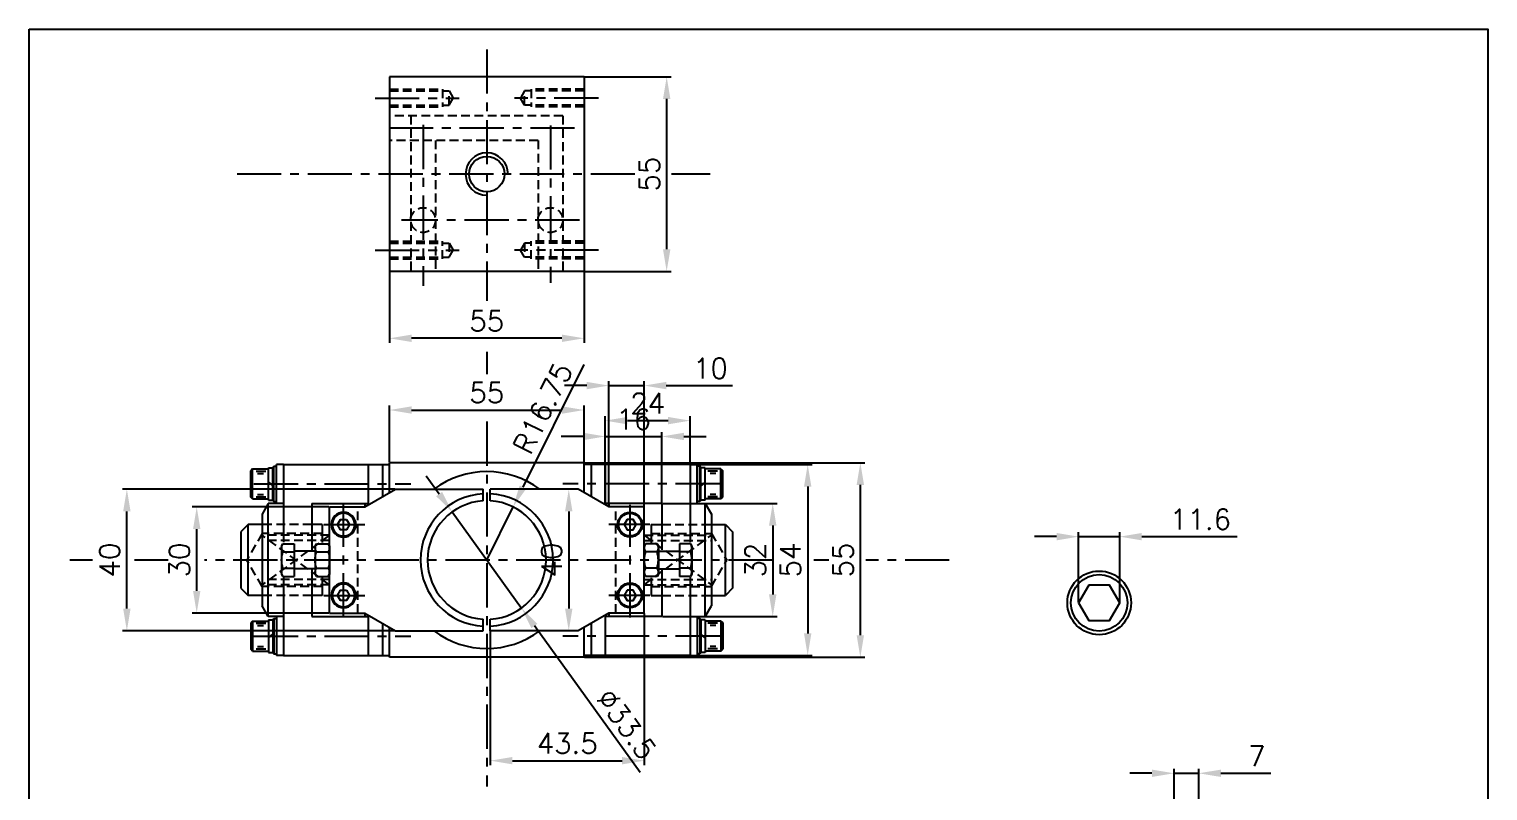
# Model space of a CAD drawing. Extents: x 0 to 412, y 0 to 527.
# Drawn here: x 0 to 412.4, y 311.9 to 527.2 of the extents above; entities that cross this region are included whole.
import ezdxf

# ---------------------------------------------------------------- set-up
doc = ezdxf.new("R2010")
doc.units = 0
doc.header["$LTSCALE"] = 10
doc.header["$MEASUREMENT"] = 0
doc.linetypes.add('CENTER', pattern=[2, 1.25, -0.25, 0.25, -0.25])
doc.linetypes.add('HIDDEN', pattern=[0.375, 0.25, -0.125])
doc.layers.get('0').update_dxf_attribs({"linetype": 'CONTINUOUS'})
doc.layers.get('DEFPOINTS').update_dxf_attribs({"linetype": 'CONTINUOUS'})
for name, color, linetype in [('CL', 1, 'CENTER'), ('CO', 3, 'CONTINUOUS'), ('FI', 1, 'CONTINUOUS'), ('OC', 1, 'HIDDEN')]:
    doc.layers.add(name, color=color, linetype=linetype)
doc.styles.add('ROMANS', font='ROMANS.SHX')
doc.dimstyles.new('2CON5', dxfattribs={"dimscale": 2.5, "dimtxt": 2.3, "dimasz": 2.5, "dimexe": 0.5, "dimexo": 0.06, "dimgap": 0.8, "dimtad": 1, "dimdsep": 46, "dimtxsty": 'ROMANS', "dimcen": -2, "dimclrt": 7, "dimazin": 2, "dimtfac": 0.869565, "dimtmove": 0, "dimatfit": 3, "dimfxl": 1, "dimtolj": 1, "dimarcsym": 0})

# ---------------------------------------------------------------- blocks, each defined once
blk = doc.blocks.new('04912S')
blk.add_lwpolyline([(-0.85, 1.47), (-1.7, 0), (-0.85, -1.47), (0.85, -1.47), (1.7, 0), (0.85, 1.47)], close=True)
blk.add_circle((0, 0), 3.5)
at = {"color": 1}
blk.add_circle((0, 0), 3.2, dxfattribs=at)
blk = doc.blocks.new('05934L')
for p, q in [((-4, 4), (-4.62, 3.64)), ((-4.62, 3.64), (-4.62, 0.36)), ((-4, 0), (-4.62, 0.36)), ((-4, 4), (-2.31, 4)), ((-4, 0), (-2.31, 0)), ((-2.31, 4), (2.31, 4)), ((-2.31, 3.64), (-2.31, 0.36)), ((-2.31, 0), (2.31, 0)), ((2.31, 4), (4, 4)), ((2.31, 3.64), (2.31, 0.36)), ((2.31, 0), (4, 0)), ((4, 4), (4.62, 3.64)), ((4, 0), (4.62, 0.36)), ((4.62, 3.64), (4.62, 0.36))]:
    blk.add_line(p, q)
for centre, radius, start, end in [((-3.46, 1.96), 2.04, 55.6158, 124.3842), ((-3.46, 2.04), 2.04, 235.6158, 304.3842), ((0, -3.64), 7.64, 72.412, 107.588), ((0, 7.64), 7.64, 252.412, 287.588), ((3.46, 1.96), 2.04, 55.6158, 124.3842), ((3.46, 2.04), 2.04, 235.6158, 304.3842)]:
    blk.add_arc(centre, radius, start, end)
blk = doc.blocks.new('05933L')
for p, q in [((-4, 3.5), (-4.62, 3.14)), ((-4.62, 3.14), (-4.62, 0)), ((-4.62, 0), (4.62, 0)), ((-4, 3.5), (-2.31, 3.5)), ((-2.31, 3.5), (2.31, 3.5)), ((-2.31, 3.14), (-2.31, 0)), ((2.31, 3.5), (4, 3.5)), ((2.31, 3.14), (2.31, 0)), ((4, 3.5), (4.62, 3.14)), ((4.62, 3.14), (4.62, 0))]:
    blk.add_line(p, q)
for centre, radius, start, end in [((-3.46, 1.46), 2.04, 55.6158, 124.3842), ((0, -4.14), 7.64, 72.412, 107.588), ((3.46, 1.46), 2.04, 55.6158, 124.3842)]:
    blk.add_arc(centre, radius, start, end)
blk = doc.blocks.new('05125')
for p, q in [((-4.7, 1), (-5, 0.7)), ((-5, 0.7), (-5, 0)), ((-5, 0), (5, 0)), ((-4.7, 1), (4.7, 1)), ((4.7, 1), (5, 0.7)), ((5, 0.7), (5, 0))]:
    blk.add_line(p, q)
at = {"color": 1}
blk.add_line((-5, 0.7), (5, 0.7), dxfattribs=at)
blk = doc.blocks.new('05127')
for p, q in [((-4.6, 1.2), (4.6, 1.2)), ((-4.6, 1.2), (-4.6, 0)), ((-4.6, 0), (4.6, 0)), ((0.51, 1.2), (-0.53, 0)), ((4.6, 1.2), (4.6, 0))]:
    blk.add_line(p, q)
blk = doc.blocks.new('05912L')
for p, q in [((-4.25, 4.5), (-3.75, 5)), ((-4.25, 4.5), (-4.25, 0)), ((-3.75, 5), (3.75, 5)), ((4.25, 4.5), (3.75, 5)), ((4.25, 4.5), (4.25, 0)), ((-4.25, 0), (4.25, 0))]:
    blk.add_line(p, q)
at = {"color": 1}
for p, q in [((-4.25, 4.5), (4.25, 4.5)), ((-3.64, 3.52), (-3.64, 0.79)), ((-2.98, 3.1), (-2.98, 1.41)), ((2.98, 3.1), (2.98, 1.41)), ((3.64, 3.52), (3.64, 0.79))]:
    blk.add_line(p, q, dxfattribs=at)
blk = doc.blocks.new('*D10')
at = {"layer": 'CO', "color": 0, "lineweight": -2}
for p, q in [((101.88, 404.75), (101.88, 420.75)), ((156.88, 404.75), (156.88, 420.75)), ((108.13, 419.5), (150.63, 419.5))]:
    blk.add_line(p, q, dxfattribs=at)
at = {"layer": 'CO', "color": 0}
for points in [[(108.13, 420.55), (108.13, 418.46), (101.88, 419.5)], [(150.63, 420.55), (150.63, 418.46), (156.88, 419.5)]]:
    blk.add_solid(points, dxfattribs=at)
at = {"layer": 'DEFPOINTS', "color": 0}
for p in [(156.88, 419.5), (101.88, 404.6), (156.88, 404.6)]:
    blk.add_point(p, dxfattribs=at)
at = {"layer": 'CO', "color": 7, "insert": (129.38, 424.38), "char_height": 5.75, "attachment_point": 5, "style": 'ROMANS'}
blk.add_mtext('\\A1;55', dxfattribs=at)
blk = doc.blocks.new('*D11')
at = {"layer": 'CO', "color": 0, "lineweight": -2}
for p, q in [((187.03, 404.1), (221.36, 404.1)), ((220.11, 397.85), (220.11, 356.35)), ((187.03, 350.1), (221.36, 350.1))]:
    blk.add_line(p, q, dxfattribs=at)
at = {"layer": 'CO', "color": 0}
for points in [[(219.07, 397.85), (221.15, 397.85), (220.11, 404.1)], [(219.07, 356.35), (221.15, 356.35), (220.11, 350.1)]]:
    blk.add_solid(points, dxfattribs=at)
at = {"layer": 'DEFPOINTS', "color": 0}
for p in [(186.88, 404.1), (186.88, 350.1), (220.11, 350.1)]:
    blk.add_point(p, dxfattribs=at)
at = {"layer": 'CO', "color": 7, "insert": (215.24, 377.1), "char_height": 5.75, "attachment_point": 5, "rotation": 90, "style": 'ROMANS'}
blk.add_mtext('\\A1;54', dxfattribs=at)
blk = doc.blocks.new('*D12')
at = {"layer": 'CO', "color": 0, "lineweight": -2}
for p, q in [((157.03, 404.6), (236.24, 404.6)), ((234.99, 398.35), (234.99, 355.85)), ((157.03, 349.6), (236.24, 349.6))]:
    blk.add_line(p, q, dxfattribs=at)
at = {"layer": 'CO', "color": 0}
for points in [[(233.95, 398.35), (236.03, 398.35), (234.99, 404.6)], [(233.95, 355.85), (236.03, 355.85), (234.99, 349.6)]]:
    blk.add_solid(points, dxfattribs=at)
at = {"layer": 'DEFPOINTS', "color": 0}
for p in [(156.88, 404.6), (156.88, 349.6), (234.99, 349.6)]:
    blk.add_point(p, dxfattribs=at)
at = {"layer": 'CO', "color": 7, "insert": (230.12, 377.1), "char_height": 5.75, "attachment_point": 5, "rotation": 90, "style": 'ROMANS'}
blk.add_mtext('\\A1;55', dxfattribs=at)
blk = doc.blocks.new('*D13')
at = {"layer": 'CO', "color": 0, "lineweight": -2}
for p, q in [((115.92, 395.75), (112.26, 400.81)), ((119.58, 390.68), (139.19, 363.52)), ((172.78, 317), (142.85, 358.45))]:
    blk.add_line(p, q, dxfattribs=at)
at = {"layer": 'CO', "color": 0}
for points in [[(116.76, 396.36), (115.07, 395.14), (119.58, 390.68)], [(143.69, 359.06), (142, 357.84), (139.19, 363.52)]]:
    blk.add_solid(points, dxfattribs=at)
at = {"layer": 'DEFPOINTS', "color": 0}
for p in [(119.58, 390.68), (139.19, 363.52)]:
    blk.add_point(p, dxfattribs=at)
at = {"layer": 'CO', "color": 7, "insert": (168.91, 330.69), "char_height": 5.75, "attachment_point": 5, "rotation": 305.8315, "style": 'ROMANS'}
blk.add_mtext('\\A1;∅33.5', dxfattribs=at)
blk = doc.blocks.new('*D14')
at = {"layer": 'CO', "color": 0, "lineweight": -2}
for p, q in [((103.39, 397.1), (26.37, 397.1)), ((27.62, 363.35), (27.62, 390.85)), ((103.39, 357.1), (26.37, 357.1))]:
    blk.add_line(p, q, dxfattribs=at)
at = {"layer": 'CO', "color": 0}
for points in [[(26.58, 390.85), (28.66, 390.85), (27.62, 397.1)], [(26.58, 363.35), (28.66, 363.35), (27.62, 357.1)]]:
    blk.add_solid(points, dxfattribs=at)
at = {"layer": 'DEFPOINTS', "color": 0}
for p in [(27.62, 397.1), (103.54, 397.1), (103.54, 357.1)]:
    blk.add_point(p, dxfattribs=at)
at = {"layer": 'CO', "color": 7, "insert": (22.75, 377.1), "char_height": 5.75, "attachment_point": 5, "rotation": 90, "style": 'ROMANS'}
blk.add_mtext('\\A1;40', dxfattribs=at)
blk = doc.blocks.new('*D15')
at = {"layer": 'CO', "color": 0, "lineweight": -2}
for p, q in [((84.73, 392.1), (46.12, 392.1)), ((47.37, 368.35), (47.37, 385.85)), ((84.73, 362.1), (46.12, 362.1))]:
    blk.add_line(p, q, dxfattribs=at)
at = {"layer": 'CO', "color": 0}
for points in [[(46.33, 385.85), (48.41, 385.85), (47.37, 392.1)], [(46.33, 368.35), (48.41, 368.35), (47.37, 362.1)]]:
    blk.add_solid(points, dxfattribs=at)
at = {"layer": 'DEFPOINTS', "color": 0}
for p in [(47.37, 392.1), (84.88, 392.1), (84.88, 362.1)]:
    blk.add_point(p, dxfattribs=at)
at = {"layer": 'CO', "color": 7, "insert": (42.5, 377.1), "char_height": 5.75, "attachment_point": 5, "rotation": 90, "style": 'ROMANS'}
blk.add_mtext('\\A1;30', dxfattribs=at)
blk = doc.blocks.new('*D16')
at = {"layer": 'CO', "color": 0, "lineweight": -2}
for p, q in [((101.88, 458.55), (101.88, 438.53)), ((156.88, 458.55), (156.88, 438.53)), ((150.63, 439.78), (108.13, 439.78))]:
    blk.add_line(p, q, dxfattribs=at)
at = {"layer": 'CO', "color": 0}
for points in [[(108.13, 440.82), (108.13, 438.74), (101.88, 439.78)], [(150.63, 440.82), (150.63, 438.74), (156.88, 439.78)]]:
    blk.add_solid(points, dxfattribs=at)
at = {"layer": 'DEFPOINTS', "color": 0}
for p in [(101.88, 458.7), (156.88, 458.7), (101.88, 439.78)]:
    blk.add_point(p, dxfattribs=at)
at = {"layer": 'CO', "color": 7, "insert": (129.38, 444.66), "char_height": 5.75, "attachment_point": 5, "style": 'ROMANS'}
blk.add_mtext('\\A1;55', dxfattribs=at)
blk = doc.blocks.new('*D17')
at = {"layer": 'CO', "color": 0, "lineweight": -2}
for p, q in [((157.03, 513.7), (181.49, 513.7)), ((180.24, 464.95), (180.24, 507.45)), ((157.03, 458.7), (181.49, 458.7))]:
    blk.add_line(p, q, dxfattribs=at)
at = {"layer": 'CO', "color": 0}
for points in [[(179.2, 507.45), (181.29, 507.45), (180.24, 513.7)], [(179.2, 464.95), (181.29, 464.95), (180.24, 458.7)]]:
    blk.add_solid(points, dxfattribs=at)
at = {"layer": 'DEFPOINTS', "color": 0}
for p in [(156.88, 513.7), (180.24, 513.7), (156.88, 458.7)]:
    blk.add_point(p, dxfattribs=at)
at = {"layer": 'CO', "color": 7, "insert": (175.37, 486.2), "char_height": 5.75, "attachment_point": 5, "rotation": 90, "style": 'ROMANS'}
blk.add_mtext('\\A1;55', dxfattribs=at)
blk = doc.blocks.new('*D40')
at = {"layer": 'CO', "color": 0, "lineweight": -2}
for p, q in [((179.03, 393.1), (211.47, 393.1)), ((210.22, 386.85), (210.22, 367.35)), ((179.03, 361.1), (211.47, 361.1))]:
    blk.add_line(p, q, dxfattribs=at)
at = {"layer": 'CO', "color": 0}
for points in [[(209.18, 386.85), (211.27, 386.85), (210.22, 393.1)], [(209.18, 367.35), (211.27, 367.35), (210.22, 361.1)]]:
    blk.add_solid(points, dxfattribs=at)
at = {"layer": 'DEFPOINTS', "color": 0}
for p in [(178.88, 393.1), (178.88, 361.1), (210.22, 361.1)]:
    blk.add_point(p, dxfattribs=at)
at = {"layer": 'CO', "color": 7, "insert": (205.35, 377.1), "char_height": 5.75, "attachment_point": 5, "rotation": 90, "style": 'ROMANS'}
blk.add_mtext('\\A1;32', dxfattribs=at)
blk = doc.blocks.new('*D41')
at = {"layer": 'CO', "color": 0, "lineweight": -2}
for p, q in [((162.88, 404.25), (162.88, 417.75)), ((186.88, 404.25), (186.88, 417.75)), ((169.13, 416.5), (180.63, 416.5))]:
    blk.add_line(p, q, dxfattribs=at)
at = {"layer": 'CO', "color": 0}
for points in [[(169.13, 417.55), (169.13, 415.46), (162.88, 416.5)], [(180.63, 417.55), (180.63, 415.46), (186.88, 416.5)]]:
    blk.add_solid(points, dxfattribs=at)
at = {"layer": 'DEFPOINTS', "color": 0}
for p in [(186.88, 416.5), (162.88, 404.1), (186.88, 404.1)]:
    blk.add_point(p, dxfattribs=at)
at = {"layer": 'CO', "color": 7, "insert": (174.88, 421.38), "char_height": 5.75, "attachment_point": 5, "style": 'ROMANS'}
blk.add_mtext('\\A1;24', dxfattribs=at)
blk = doc.blocks.new('*D42')
at = {"layer": 'CO', "color": 0, "lineweight": -2}
for p, q in [((162.88, 393.25), (162.88, 413.28)), ((178.88, 393.25), (178.88, 413.28)), ((156.63, 412.03), (150.38, 412.03)), ((162.88, 412.03), (178.88, 412.03)), ((185.13, 412.03), (191.38, 412.03))]:
    blk.add_line(p, q, dxfattribs=at)
at = {"layer": 'CO', "color": 0}
for points in [[(156.63, 413.07), (156.63, 410.98), (162.88, 412.03)], [(185.13, 413.07), (185.13, 410.98), (178.88, 412.03)]]:
    blk.add_solid(points, dxfattribs=at)
at = {"layer": 'DEFPOINTS', "color": 0}
for p in [(178.88, 412.03), (162.88, 393.1), (178.88, 393.1)]:
    blk.add_point(p, dxfattribs=at)
at = {"layer": 'CO', "color": 7, "insert": (170.88, 416.9), "char_height": 5.75, "attachment_point": 5, "style": 'ROMANS'}
blk.add_mtext('\\A1;16', dxfattribs=at)
blk = doc.blocks.new('*D51')
at = {"layer": 'CO', "color": 0, "lineweight": -2}
for p, q in [((173.88, 361.95), (173.88, 319.12)), ((130.38, 356.95), (130.38, 319.12)), ((136.63, 320.37), (167.63, 320.37))]:
    blk.add_line(p, q, dxfattribs=at)
at = {"layer": 'CO', "color": 0}
for points in [[(136.63, 321.41), (136.63, 319.33), (130.38, 320.37)], [(167.63, 321.41), (167.63, 319.33), (173.88, 320.37)]]:
    blk.add_solid(points, dxfattribs=at)
at = {"layer": 'DEFPOINTS', "color": 0}
for p in [(173.88, 362.1), (130.38, 357.1), (173.88, 320.37)]:
    blk.add_point(p, dxfattribs=at)
at = {"layer": 'CO', "color": 7, "insert": (152.13, 325.25), "char_height": 5.75, "attachment_point": 5, "style": 'ROMANS'}
blk.add_mtext('\\A1;43.5', dxfattribs=at)
blk = doc.blocks.new('*D52')
at = {"layer": 'CO', "color": 0, "lineweight": -2}
for p, q in [((155.07, 397.1), (151.31, 397.1)), ((152.56, 390.85), (152.56, 363.35)), ((155.07, 357.1), (151.31, 357.1))]:
    blk.add_line(p, q, dxfattribs=at)
at = {"layer": 'CO', "color": 0}
for points in [[(151.51, 390.85), (153.6, 390.85), (152.56, 397.1)], [(151.51, 363.35), (153.6, 363.35), (152.56, 357.1)]]:
    blk.add_solid(points, dxfattribs=at)
at = {"layer": 'DEFPOINTS', "color": 0}
for p in [(155.22, 397.1), (152.56, 357.1), (155.22, 357.1)]:
    blk.add_point(p, dxfattribs=at)
at = {"layer": 'CO', "color": 7, "insert": (147.68, 377.1), "char_height": 5.75, "attachment_point": 5, "rotation": 90, "style": 'ROMANS'}
blk.add_mtext('\\A1;40', dxfattribs=at)
blk = doc.blocks.new('*D53')
at = {"layer": 'CO', "color": 0, "lineweight": -2}
for p, q in [((157.63, 426.41), (151.38, 426.41)), ((163.88, 392.25), (163.88, 427.66)), ((163.88, 426.41), (173.88, 426.41)), ((173.88, 392.25), (173.88, 427.66)), ((180.13, 426.41), (198.87, 426.41))]:
    blk.add_line(p, q, dxfattribs=at)
at = {"layer": 'CO', "color": 0}
for points in [[(157.63, 427.45), (157.63, 425.37), (163.88, 426.41)], [(180.13, 427.45), (180.13, 425.37), (173.88, 426.41)]]:
    blk.add_solid(points, dxfattribs=at)
at = {"layer": 'DEFPOINTS', "color": 0}
for p in [(173.88, 426.41), (163.88, 392.1), (173.88, 392.1)]:
    blk.add_point(p, dxfattribs=at)
at = {"layer": 'CO', "color": 7, "insert": (192.63, 431.29), "char_height": 5.75, "attachment_point": 5, "style": 'ROMANS'}
blk.add_mtext('\\A1;10', dxfattribs=at)
blk = doc.blocks.new('*D54')
at = {"layer": 'CO', "color": 0, "lineweight": -2}
for p, q in [((156.8, 432.4), (139.6, 397.7)), ((129.38, 377.1), (136.82, 392.11))]:
    blk.add_line(p, q, dxfattribs=at)
at = {"layer": 'CO', "color": 0}
blk.add_solid([(138.67, 398.17), (140.53, 397.24), (136.82, 392.11)], dxfattribs=at)
at = {"layer": 'DEFPOINTS', "color": 0}
for p in [(136.82, 392.11), (129.38, 377.1)]:
    blk.add_point(p, dxfattribs=at)
at = {"layer": 'CO', "color": 7, "insert": (145.22, 420.02), "char_height": 5.75, "attachment_point": 5, "rotation": 63.6253, "style": 'ROMANS'}
blk.add_mtext('\\A1;R16.75', dxfattribs=at)
blk = doc.blocks.new('*D59')
at = {"layer": 'CO', "color": 0, "lineweight": -2}
for p, q in [((323.69, 301.28), (323.69, 318.06)), ((330.69, 301.28), (330.69, 318.06)), ((317.44, 316.81), (311.19, 316.81)), ((323.69, 316.81), (330.69, 316.81)), ((336.94, 316.81), (351.02, 316.81))]:
    blk.add_line(p, q, dxfattribs=at)
at = {"layer": 'CO', "color": 0}
for points in [[(317.44, 317.85), (317.44, 315.77), (323.69, 316.81)], [(336.94, 317.85), (336.94, 315.77), (330.69, 316.81)]]:
    blk.add_solid(points, dxfattribs=at)
at = {"layer": 'DEFPOINTS', "color": 0}
for p in [(330.69, 316.81), (323.69, 301.13), (330.69, 301.13)]:
    blk.add_point(p, dxfattribs=at)
at = {"layer": 'CO', "color": 7, "insert": (347.11, 321.68), "char_height": 5.75, "attachment_point": 5, "style": 'ROMANS'}
blk.add_mtext('\\A1;7', dxfattribs=at)
blk = doc.blocks.new('12912S')
blk.add_lwpolyline([(-2.9, 5.02), (-5.8, 0), (-2.9, -5.02), (2.9, -5.02), (5.8, 0), (2.9, 5.02)], close=True)
blk.add_circle((0, 0), 9)
at = {"color": 1}
blk.add_circle((0, 0), 8, dxfattribs=at)
blk = doc.blocks.new('*D60')
at = {"layer": 'CO', "color": 0, "lineweight": -2}
for p, q in [((290.47, 383.7), (284.22, 383.7)), ((296.72, 365.14), (296.72, 384.95)), ((296.72, 383.7), (308.32, 383.7)), ((308.32, 365.14), (308.32, 384.95)), ((314.57, 383.7), (341.52, 383.7))]:
    blk.add_line(p, q, dxfattribs=at)
at = {"layer": 'CO', "color": 0}
for points in [[(290.47, 384.74), (290.47, 382.65), (296.72, 383.7)], [(314.57, 384.74), (314.57, 382.65), (308.32, 383.7)]]:
    blk.add_solid(points, dxfattribs=at)
at = {"layer": 'DEFPOINTS', "color": 0}
for p in [(308.32, 383.7), (296.72, 364.99), (308.32, 364.99)]:
    blk.add_point(p, dxfattribs=at)
at = {"layer": 'CO', "color": 7, "insert": (331.17, 388.57), "char_height": 5.75, "attachment_point": 5, "style": 'ROMANS'}
blk.add_mtext('\\A1;11.6', dxfattribs=at)

msp = doc.modelspace()

# ---------------------------------------------------------------- linework, layer by layer
for p, q in [((101.882, 513.697), (101.882, 458.697)), ((156.882, 513.697), (101.882, 513.697)), ((156.882, 513.697), (156.882, 458.697)), ((156.882, 458.697), (101.882, 458.697)), ((156.882, 404.599), (101.882, 404.599)), ((101.882, 396.14), (101.882, 404.599)), ((156.882, 396.14), (156.882, 404.599)), ((69.882, 393.099), (69.882, 404.099)), ((71.882, 404.099), (69.882, 404.099)), ((71.882, 404.099), (101.882, 404.099)), ((71.882, 404.099), (71.882, 382.107)), ((95.882, 404.099), (95.882, 393.099)), ((99.882, 404.099), (99.882, 394.985)), ((186.882, 404.099), (156.882, 404.099)), ((158.882, 404.099), (158.882, 394.985)), ((162.882, 404.099), (162.882, 393.099)), ((186.882, 404.099), (186.882, 382.107)), ((186.882, 404.099), (188.882, 404.099)), ((188.882, 393.099), (188.882, 404.099)), ((94.882, 392.099), (103.543, 397.099)), ((103.543, 397.099), (128.382, 397.099)), ((128.382, 393.819), (128.382, 397.099)), ((130.382, 393.819), (130.382, 397.099)), ((155.222, 397.099), (130.382, 397.099)), ((163.882, 392.099), (155.222, 397.099)), ((67.615, 393.099), (65.882, 390.099)), ((71.882, 393.099), (67.615, 393.099)), ((67.615, 361.099), (67.615, 393.099)), ((71.882, 393.099), (69.882, 393.099)), ((79.882, 393.099), (95.882, 393.099)), ((79.882, 393.099), (79.882, 380.019)), ((84.882, 362.099), (84.882, 392.099)), ((84.882, 392.099), (94.882, 392.099)), ((94.882, 393.099), (94.882, 392.099)), ((178.882, 393.099), (162.882, 393.099)), ((163.882, 393.099), (163.882, 392.099)), ((173.882, 392.099), (163.882, 392.099)), ((173.882, 362.099), (173.882, 392.099)), ((178.882, 393.099), (178.882, 380.019)), ((186.882, 393.099), (191.15, 393.099)), ((186.882, 393.099), (188.882, 393.099)), ((191.15, 393.099), (192.882, 390.099)), ((191.15, 361.099), (191.15, 393.099)), ((65.882, 390.099), (65.882, 364.099)), ((192.882, 390.099), (192.882, 364.099)), ((61.882, 387.099), (59.882, 385.099)), ((59.882, 385.099), (59.882, 369.099)), ((65.882, 387.099), (61.882, 387.099)), ((61.882, 367.099), (61.882, 387.099)), ((82.882, 387.099), (79.882, 387.099)), ((82.882, 387.099), (82.882, 382.04)), ((175.882, 387.099), (175.882, 382.04)), ((175.882, 387.099), (178.882, 387.099)), ((192.882, 387.099), (196.882, 387.099)), ((196.882, 387.099), (198.882, 385.099)), ((196.882, 367.099), (196.882, 387.099)), ((198.882, 385.099), (198.882, 369.099)), ((80.882, 379.599), (74.882, 379.599)), ((177.882, 379.599), (183.882, 379.599)), ((71.882, 372.21), (71.882, 350.099)), ((80.882, 374.599), (74.882, 374.599)), ((79.882, 374.33), (79.882, 361.099)), ((82.882, 372.096), (82.882, 367.099)), ((175.882, 372.096), (175.882, 367.099)), ((177.882, 374.599), (183.882, 374.599)), ((178.882, 374.33), (178.882, 361.099)), ((186.882, 372.21), (186.882, 350.099)), ((59.882, 369.099), (61.882, 367.099)), ((65.882, 367.099), (61.882, 367.099)), ((82.882, 367.099), (79.882, 367.099)), ((175.882, 367.099), (178.882, 367.099)), ((192.882, 367.099), (196.882, 367.099)), ((198.882, 369.099), (196.882, 367.099)), ((67.615, 361.099), (65.882, 364.099)), ((191.15, 361.099), (192.882, 364.099)), ((71.882, 361.099), (67.615, 361.099)), ((71.882, 361.099), (69.882, 361.099)), ((69.882, 361.099), (69.882, 350.099)), ((79.882, 361.099), (95.882, 361.099)), ((84.882, 362.099), (94.882, 362.099)), ((94.882, 362.099), (103.543, 357.099)), ((94.882, 362.099), (94.882, 361.099)), ((95.882, 361.099), (95.882, 350.099)), ((99.882, 359.212), (99.882, 350.099)), ((128.382, 357.099), (128.382, 360.378)), ((130.382, 357.099), (130.382, 360.378)), ((163.882, 362.099), (155.222, 357.099)), ((158.882, 359.212), (158.882, 350.099)), ((162.882, 361.099), (162.882, 350.099)), ((178.882, 361.099), (162.882, 361.099)), ((173.882, 362.099), (163.882, 362.099)), ((163.882, 362.099), (163.882, 361.099)), ((186.882, 361.099), (191.15, 361.099)), ((186.882, 361.099), (188.882, 361.099)), ((188.882, 361.099), (188.882, 350.099)), ((101.882, 349.599), (101.882, 358.057)), ((103.543, 357.099), (128.382, 357.099)), ((155.222, 357.099), (130.382, 357.099)), ((156.882, 349.599), (156.882, 358.057)), ((71.882, 350.099), (69.882, 350.099)), ((71.882, 350.099), (101.882, 350.099)), ((156.882, 349.599), (101.882, 349.599)), ((186.882, 350.099), (156.882, 350.099)), ((186.882, 350.099), (188.882, 350.099))]:
    msp.add_line(p, q)
msp.add_circle((129.382, 486.197), 5)
for radius, start, end in [(25, 53.1301, 126.8699), (18.75, 93.05723, 266.94277), (16.75, 93.42268, 266.57732), (18.75, 273.05723, 86.94277), (16.75, 273.42268, 86.57732), (25, 233.1301, 306.8699)]:
    msp.add_arc((129.382, 377.099), radius, start, end)
at = {"layer": 'CL'}
for p, q in [((129.382, 521.464), (129.382, 450.385)), ((97.809, 507.697), (121.57, 507.697)), ((160.956, 507.697), (137.195, 507.697)), ((154.198, 499.197), (99.469, 499.197)), ((111.382, 500.127), (111.382, 454.577)), ((147.382, 499.949), (147.382, 455.415)), ((171.264, 486.197), (56.894, 486.197)), ((192.553, 486.197), (181.619, 486.197)), ((155.573, 473.197), (105.245, 473.197)), ((97.809, 464.697), (121.57, 464.697)), ((160.956, 464.697), (137.195, 464.697)), ((129.382, 435.908), (129.382, 429.611)), ((129.382, 416.218), (129.382, 313.093)), ((63.513, 398.599), (107.874, 398.599)), ((195.252, 398.599), (150.891, 398.599)), ((88.882, 360.84), (88.882, 392.68)), ((169.882, 360.84), (169.882, 392.68)), ((83.288, 387.099), (94.882, 387.099)), ((175.477, 387.099), (163.882, 387.099)), ((17.882, 377.099), (11.459, 377.099)), ((39.297, 377.099), (29.816, 377.099)), ((210.202, 377.099), (49.595, 377.099)), ((226.059, 377.099), (221.855, 377.099)), ((260.135, 377.099), (236.566, 377.099)), ((83.288, 367.099), (94.882, 367.099)), ((175.477, 367.099), (163.882, 367.099)), ((63.513, 355.599), (107.874, 355.599)), ((195.252, 355.599), (150.891, 355.599))]:
    msp.add_line(p, q, dxfattribs=at)
at = {"layer": 'CO'}
msp.add_lwpolyline([(0, 527.164), (412.403, 527.164), (412.403, 0), (0, 0)], close=True, dxfattribs=at)
at = {"layer": 'FI'}
msp.add_arc((129.382, 486.197), 6, 0, 270, dxfattribs=at)
at = {"layer": 'OC'}
for p, q in [((101.882, 510.197), (116.882, 510.197)), ((101.882, 509.697), (118.728, 509.697)), ((116.882, 510.197), (116.882, 505.197)), ((118.728, 509.697), (119.882, 507.697)), ((118.728, 505.697), (118.728, 509.697)), ((118.728, 505.697), (119.882, 507.697)), ((140.037, 509.697), (138.882, 507.697)), ((140.037, 505.697), (138.882, 507.697)), ((156.882, 509.697), (140.037, 509.697)), ((140.037, 505.697), (140.037, 509.697)), ((141.882, 510.197), (141.882, 505.197)), ((156.882, 510.197), (141.882, 510.197)), ((101.882, 505.697), (118.728, 505.697)), ((101.882, 505.197), (116.882, 505.197)), ((156.882, 505.697), (140.037, 505.697)), ((156.882, 505.197), (141.882, 505.197)), ((150.882, 502.697), (101.882, 502.697)), ((107.882, 502.697), (107.882, 458.697)), ((150.882, 502.697), (150.882, 458.697)), ((143.882, 495.697), (101.882, 495.697)), ((114.882, 495.697), (114.882, 458.697)), ((143.882, 495.697), (143.882, 458.697)), ((101.882, 467.197), (116.882, 467.197)), ((101.882, 466.697), (118.728, 466.697)), ((116.882, 462.197), (116.882, 467.197)), ((118.728, 466.697), (119.882, 464.697)), ((118.728, 466.697), (118.728, 462.697)), ((140.037, 466.697), (138.882, 464.697)), ((156.882, 466.697), (140.037, 466.697)), ((140.037, 466.697), (140.037, 462.697)), ((141.882, 462.197), (141.882, 467.197)), ((156.882, 467.197), (141.882, 467.197)), ((101.882, 462.697), (118.728, 462.697)), ((101.882, 462.197), (116.882, 462.197)), ((118.728, 462.697), (119.882, 464.697)), ((140.037, 462.697), (138.882, 464.697)), ((156.882, 462.697), (140.037, 462.697)), ((156.882, 462.197), (141.882, 462.197)), ((92.882, 362.099), (92.882, 392.099)), ((165.882, 362.099), (165.882, 392.099)), ((65.882, 384.599), (61.552, 377.099)), ((79.882, 387.099), (65.882, 387.099)), ((65.882, 384.599), (65.882, 369.599)), ((82.882, 384.599), (65.882, 384.599)), ((84.882, 384.099), (65.882, 384.099)), ((84.882, 370.099), (65.882, 384.099)), ((84.882, 384.099), (65.882, 370.099)), ((173.882, 384.099), (192.882, 384.099)), ((173.882, 370.099), (192.882, 384.099)), ((173.882, 384.099), (192.882, 370.099)), ((175.882, 384.599), (192.882, 384.599)), ((178.882, 387.099), (192.882, 387.099)), ((192.882, 384.599), (192.882, 369.599)), ((192.882, 384.599), (197.213, 377.099)), ((84.882, 382.599), (65.882, 382.599)), ((173.882, 382.599), (192.882, 382.599)), ((65.882, 369.599), (61.552, 377.099)), ((192.882, 369.599), (197.213, 377.099)), ((84.882, 371.599), (65.882, 371.599)), ((173.882, 371.599), (192.882, 371.599)), ((84.882, 370.099), (65.882, 370.099)), ((82.882, 369.599), (65.882, 369.599)), ((79.882, 367.099), (65.882, 367.099)), ((173.882, 370.099), (192.882, 370.099)), ((175.882, 369.599), (192.882, 369.599)), ((178.882, 367.099), (192.882, 367.099))]:
    msp.add_line(p, q, dxfattribs=at)
for centre in [(111.382, 473.197), (147.382, 473.197)]:
    msp.add_circle(centre, 3.5, dxfattribs=at)

# ---------------------------------------------------------------- block references
for name, p, rotation in [('05912L', (67.682, 398.599), 90), ('05127', (68.882, 398.599), 90), ('05125', (69.882, 398.599), 90), ('05934L', (173.882, 377.099), 270), ('05933L', (183.882, 377.099), 270), ('05125', (188.882, 355.599), 270), ('05127', (189.882, 355.599), 270), ('05912L', (191.082, 355.599), 270)]:
    msp.add_blockref(name, p, dxfattribs=dict(rotation=rotation))
at = {"xscale": -1}
for name, p, rotation in [('05125', (188.882, 398.599), 270), ('05127', (189.882, 398.599), 270), ('05912L', (191.082, 398.599), 270), ('05933L', (74.882, 377.099), 90), ('05934L', (84.882, 377.099), 90), ('05912L', (67.682, 355.599), 90), ('05127', (68.882, 355.599), 90), ('05125', (69.882, 355.599), 90)]:
    msp.add_blockref(name, p, dxfattribs=dict(at, rotation=rotation))
for p in [(88.882, 387.099), (88.882, 367.099)]:
    msp.add_blockref('04912S', p, dxfattribs=at)
for p in [(169.882, 387.099), (169.882, 367.099)]:
    msp.add_blockref('04912S', p)
at = {"layer": 'CO'}
msp.add_blockref('12912S', (302.518, 364.99), dxfattribs=at)

# ---------------------------------------------------------------- dimensions: what is measured, and where the dimension line sits
for base, p1, p2, picture, middle in [((180.244, 513.697), (156.882, 458.697), (156.882, 513.697), '*D17', (175.369, 486.197)), ((234.991, 349.599), (156.882, 404.599), (156.882, 349.599), '*D12', (230.116, 377.099)), ((220.112, 350.099), (186.882, 404.099), (186.882, 350.099), '*D11', (215.237, 377.099)), ((27.622, 397.099), (103.543, 357.099), (103.543, 397.099), '*D14', (22.747, 377.099)), ((152.556, 357.099), (155.222, 397.099), (155.222, 357.099), '*D52', (147.681, 377.099)), ((47.371, 392.099), (84.882, 362.099), (84.882, 392.099), '*D15', (42.496, 377.099)), ((210.225, 361.099), (178.882, 393.099), (178.882, 361.099), '*D40', (205.35, 377.099))]:
    dim = msp.add_linear_dim(base=base, p1=p1, p2=p2, angle=90, dimstyle='2CON5', dxfattribs=at)
    dim.commit()
    dim.dimension.update_dxf_attribs({"geometry": picture, "text_midpoint": middle})
for base, p1, p2, picture, middle in [((101.882, 439.783), (156.882, 458.697), (101.882, 458.697), '*D16', (129.382, 444.658)), ((173.882, 426.411), (163.882, 392.099), (173.882, 392.099), '*D53', (192.627, 431.286)), ((156.882, 419.504), (101.882, 404.599), (156.882, 404.599), '*D10', (129.382, 424.379)), ((186.882, 416.504), (162.882, 404.099), (186.882, 404.099), '*D41', (174.882, 421.379)), ((178.882, 412.026), (162.882, 393.099), (178.882, 393.099), '*D42', (170.882, 416.901)), ((308.318, 383.695), (296.718, 364.99), (308.318, 364.99), '*D60', (331.17, 388.57)), ((173.882, 320.37), (130.382, 357.099), (173.882, 362.099), '*D51', (152.132, 325.245)), ((330.69, 316.807), (323.69, 301.132), (330.69, 301.132), '*D59', (347.107, 321.682))]:
    dim = msp.add_linear_dim(base=base, p1=p1, p2=p2, dimstyle='2CON5', dxfattribs=at)
    dim.commit()
    dim.dimension.update_dxf_attribs({"geometry": picture, "text_midpoint": middle})
dim = msp.add_radius_dim(center=(129.382, 377.099), mpoint=(136.823, 392.105), dimstyle='2CON5', dxfattribs=at)
dim.commit()
dim.dimension.update_dxf_attribs({"geometry": '*D54', "text_midpoint": (149.59, 417.852)})
dim = msp.add_diameter_dim_2p(p1=(119.577, 390.679), p2=(139.188, 363.519), dimstyle='2CON5', dxfattribs=at)
dim.commit()
dim.dimension.update_dxf_attribs({"geometry": '*D13', "text_midpoint": (164.955, 327.833), "dimtype": 163})

doc.saveas('drawing.dxf')
